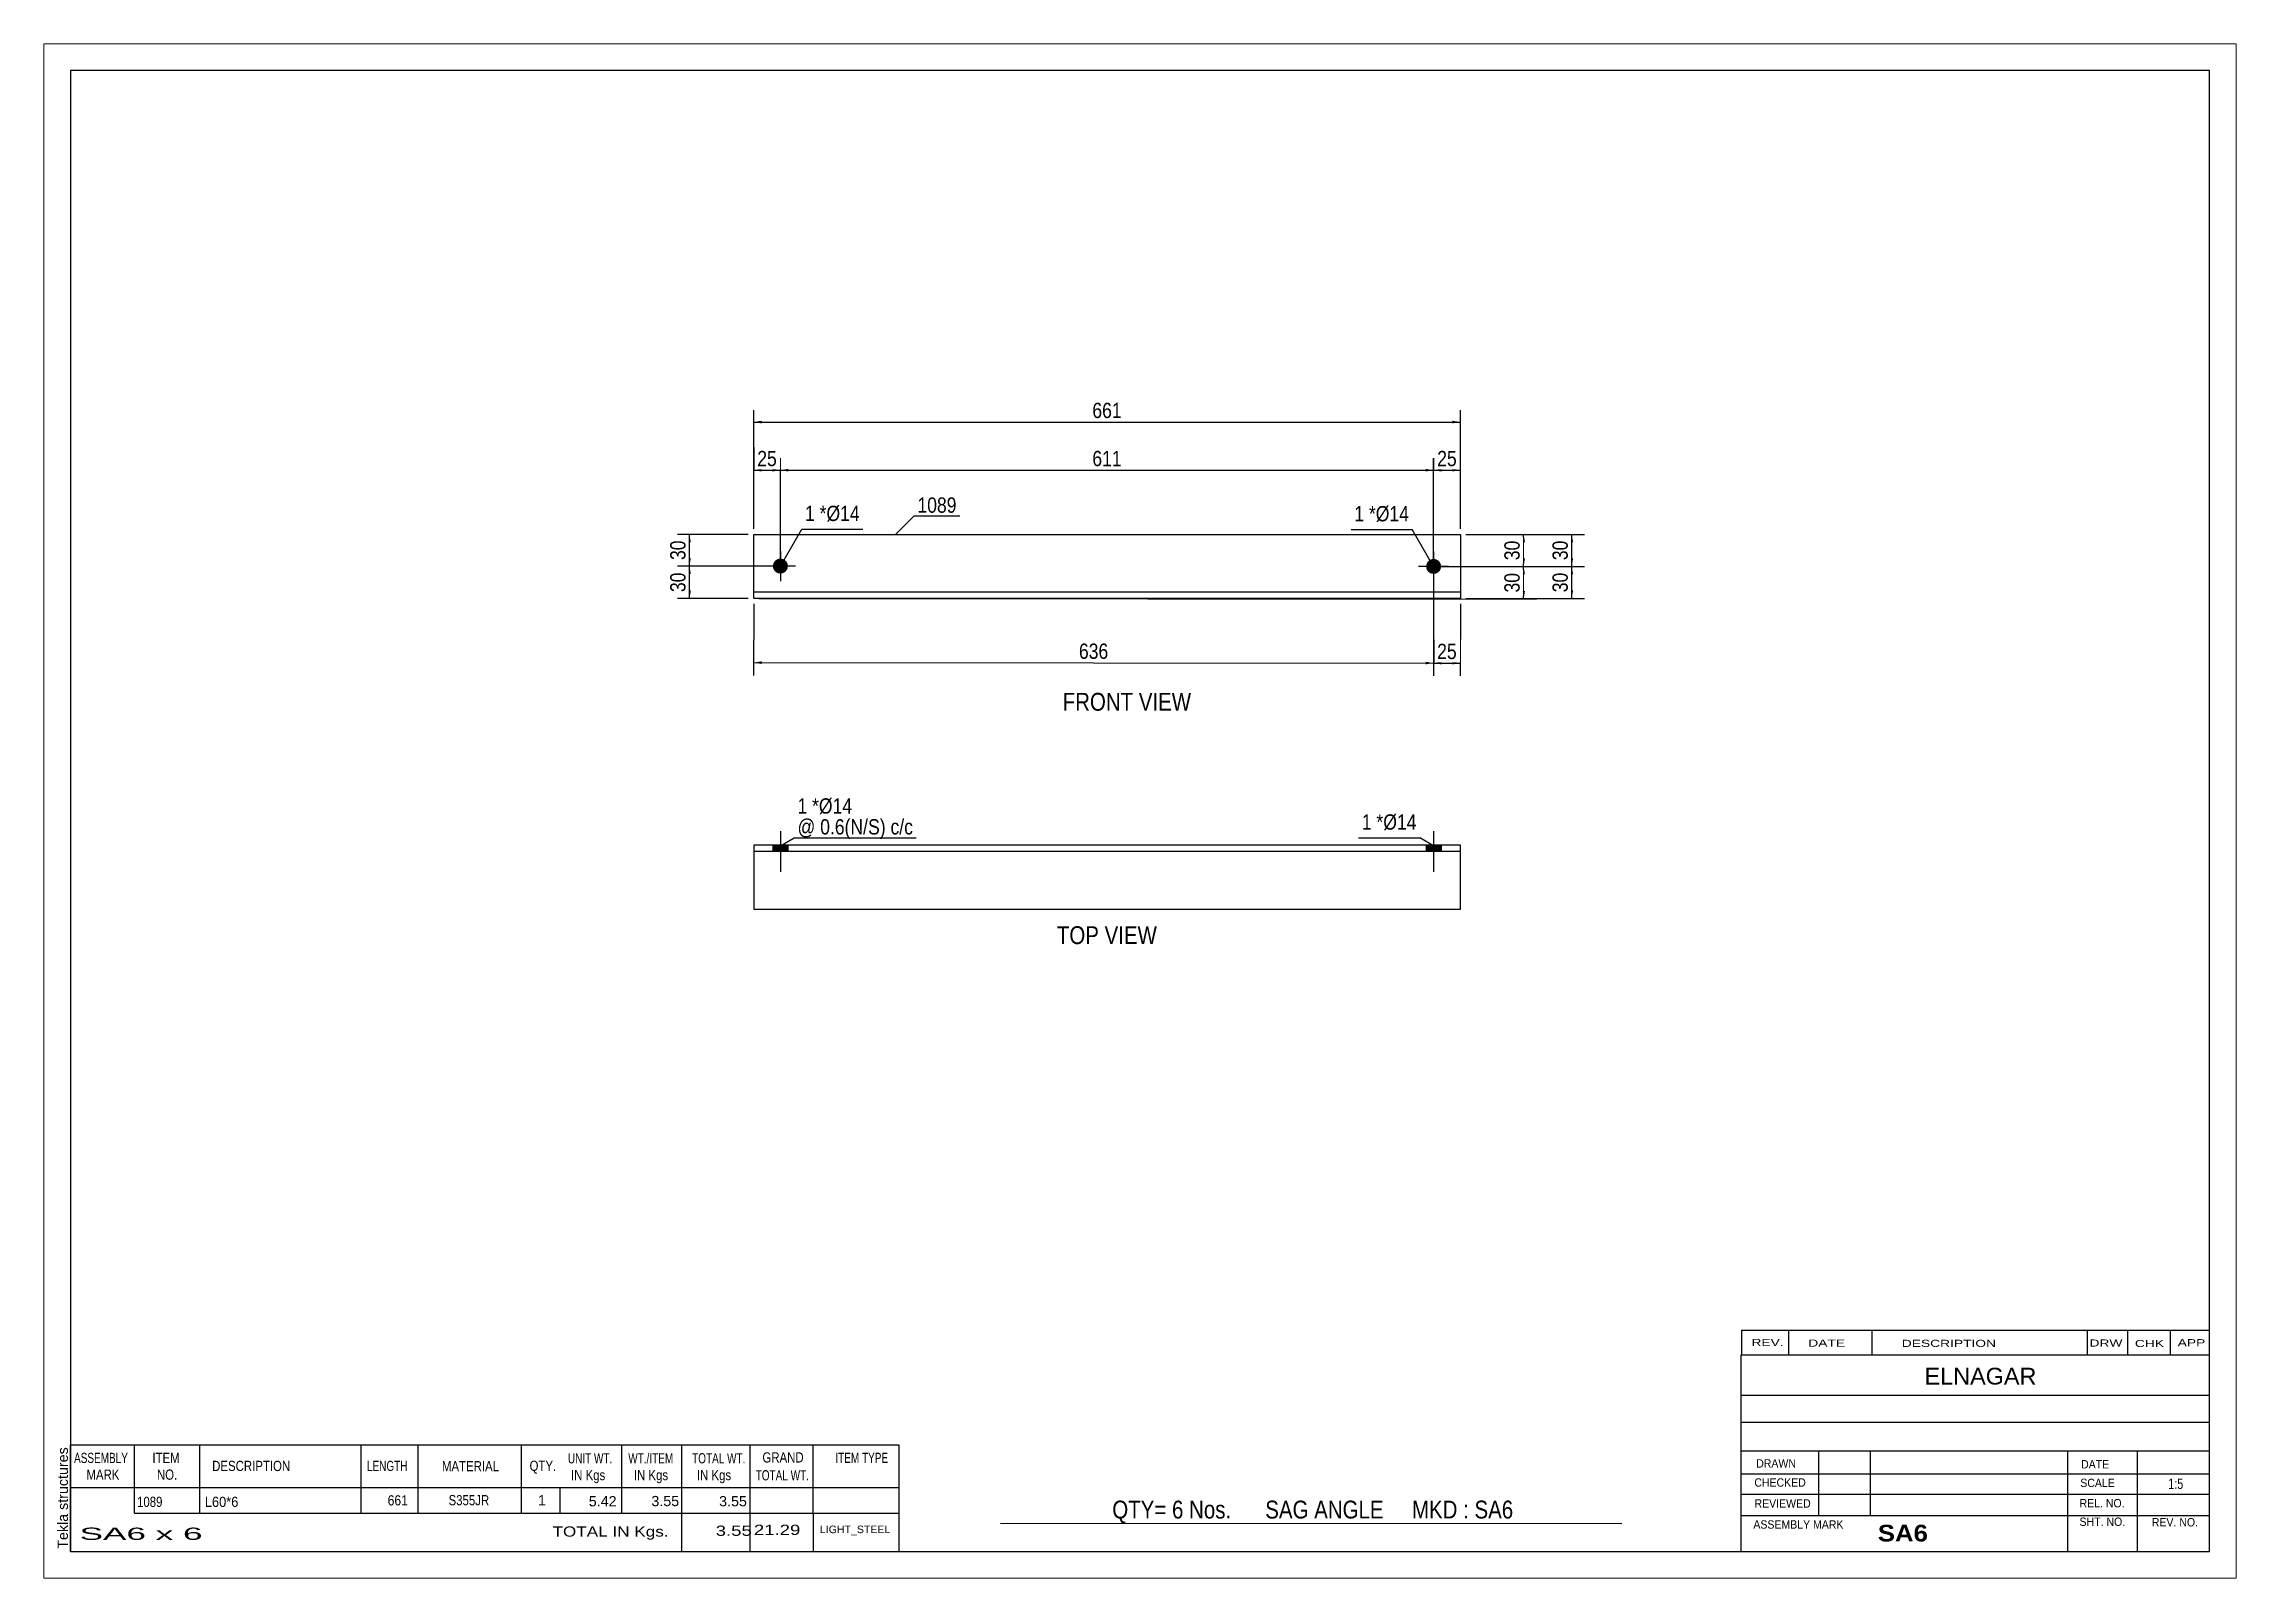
# Paper-space layout 'Layout1' of a CAD drawing. Header units: millimetres. Extents: x 0 to 410, y 0 to 287.
# The model-space entities are those that its viewports show. They can reach past a viewport. Long polylines and large blocks are cut down to what shows.
import ezdxf

# ---------------------------------------------------------------- set-up
doc = ezdxf.new("R2010")
doc.units = ezdxf.units.MM
doc.layers.add('Viewport layer', color=7, linetype='Continuous', plot=False)
doc.styles.add('Arial', font='ARIAL.TTF', dxfattribs={"height": 0.2})
doc.styles.add('Arial Bold', font='ARIALBD.TTF', dxfattribs={"height": 0.2})
doc.styles.add('Arial Narrow', font='ARIALN.TTF', dxfattribs={"height": 0.2})

# ---------------------------------------------------------------- blocks, each defined once
blk = doc.blocks.new('Unknown-629077891-1636')
at = {"color": 5, "linetype": 'Continuous'}
for p, q in [((405, 282), (5, 282)), ((5, 282), (5, 5)), ((405, 5), (405, 282)), ((5, 5), (405, 5))]:
    blk.add_line(p, q, dxfattribs=at)
at = {"color": 174, "linetype": 'Continuous', "style": 'Arial'}
blk.add_text('Tekla structures', height=1.9102, rotation=90, dxfattribs=at).set_placement((4.5, 5.5))
blk = doc.blocks.new('Unknown-629077891-11 - 1233')
at = {"color": 0, "linetype": 'Continuous'}
blk.add_wipeout([(214.61, 162.26), (214.61, 165.76), (190.54, 165.76), (190.54, 162.26)], dxfattribs=at)
at = {"color": 96, "linetype": 'Continuous', "style": 'Arial Narrow'}
blk.add_text('FRONT VIEW', height=3.34, dxfattribs=at).set_placement((190.54, 162.26))
blk = doc.blocks.new('Unknown-629077891-12 - 1284')
at = {"color": 0, "linetype": 'Continuous'}
blk.add_wipeout([(208.2, 118.61), (208.2, 122.11), (189.45, 122.11), (189.45, 118.61)], dxfattribs=at)
at = {"color": 96, "linetype": 'Continuous', "style": 'Arial Narrow'}
blk.add_text('TOP VIEW', height=3.34, dxfattribs=at).set_placement((189.45, 118.61))
blk = doc.blocks.new('Part-629077891-1280 - 1233')
at = {"color": 2, "linetype": 'Continuous'}
for p, q in [((132.75, 183.25), (132.75, 195.25)), ((132.75, 195.25), (264.91, 195.25)), ((264.91, 195.25), (264.91, 183.25)), ((264.91, 184.45), (132.75, 184.45)), ((264.91, 183.25), (132.75, 183.25))]:
    blk.add_line(p, q, dxfattribs=at)
blk = doc.blocks.new('Bolt-629077891-1281 - 1233')
at = {"linetype": 'Continuous'}
blk.add_hatch(color=3, dxfattribs=at).paths.add_polyline_path([(139.15, 189.31, -1), (136.35, 189.31, -1)])
at = {"color": 3, "linetype": 'Continuous'}
for p, q in [((140.55, 189.31), (134.95, 189.31)), ((137.75, 192.11), (137.75, 186.51))]:
    blk.add_line(p, q, dxfattribs=at)
blk = doc.blocks.new('Bolt-629077891-1282 - 1233')
at = {"linetype": 'Continuous'}
blk.add_hatch(color=3, dxfattribs=at).paths.add_polyline_path([(261.31, 189.25, -1), (258.51, 189.25, -1)])
at = {"color": 3, "linetype": 'Continuous'}
for p, q in [((262.71, 189.25), (257.11, 189.25)), ((259.91, 192.05), (259.91, 186.45))]:
    blk.add_line(p, q, dxfattribs=at)
blk = doc.blocks.new('Bolt-629077891-1287 - 1284')
at = {"linetype": 'Continuous'}
blk.add_hatch(color=3, dxfattribs=at).paths.add_polyline_path([(261.31, 137.11), (258.51, 137.11), (258.51, 135.91), (261.31, 135.91)])
at = {"color": 3, "linetype": 'Continuous'}
for p, q in [((259.91, 139.71), (259.91, 132.11)), ((258.51, 137.11), (258.51, 135.91)), ((261.31, 137.11), (261.31, 135.91))]:
    blk.add_line(p, q, dxfattribs=at)
blk = doc.blocks.new('Part-629077891-1285 - 1284')
at = {"color": 2, "linetype": 'Continuous'}
for p, q in [((264.91, 137.11), (132.75, 137.11)), ((132.75, 137.11), (132.75, 125.11)), ((264.91, 135.91), (132.75, 135.91)), ((264.91, 125.11), (264.91, 137.11)), ((132.75, 125.11), (264.91, 125.11))]:
    blk.add_line(p, q, dxfattribs=at)
blk = doc.blocks.new('Bolt-629077891-1286 - 1284')
at = {"linetype": 'Continuous'}
blk.add_hatch(color=3, dxfattribs=at).paths.add_polyline_path([(139.15, 137.11), (136.35, 137.11), (136.35, 135.91), (139.15, 135.91)])
at = {"color": 3, "linetype": 'Continuous'}
for p, q in [((137.75, 139.71), (137.75, 132.11)), ((136.35, 137.11), (136.35, 135.91)), ((139.15, 137.11), (139.15, 135.91))]:
    blk.add_line(p, q, dxfattribs=at)
blk = doc.blocks.new('StraightDimension-629077891-1328 - 1233')
at = {"linetype": 'Continuous'}
for points in [[(120.5, 193.75), (120.75, 195.25), (121, 193.75)], [(121, 190.81), (120.75, 189.31), (120.5, 190.81)]]:
    blk.add_hatch(color=7, dxfattribs=at).paths.add_polyline_path(points)
at = {"color": 7, "linetype": 'Continuous'}
for p, q in [((131.75, 195.25), (118.5, 195.25)), ((120.75, 189.31), (120.75, 195.25)), ((136.75, 189.31), (118.5, 189.31))]:
    blk.add_line(p, q, dxfattribs=at)
at = {"color": 0}
blk.add_wipeout([(120.6, 194.71), (116.4, 194.71), (116.4, 189.85), (120.6, 189.85)], dxfattribs=at)
at = {"color": 3, "style": 'Arial Narrow'}
blk.add_text('30', height=2.863, rotation=90.0002, dxfattribs=at).set_placement((120, 190.45))
blk = doc.blocks.new('StraightDimension-629077891-1291 - 1233')
at = {"linetype": 'Continuous'}
for points in [[(261.41, 207), (259.91, 207.25), (261.41, 207.5)], [(263.41, 207.5), (264.91, 207.25), (263.41, 207)]]:
    blk.add_hatch(color=7, dxfattribs=at).paths.add_polyline_path(points)
at = {"color": 7, "linetype": 'Continuous'}
for p, q in [((259.91, 190.25), (259.91, 209.5)), ((264.91, 196.25), (264.91, 209.5)), ((259.91, 207.25), (264.91, 207.25))]:
    blk.add_line(p, q, dxfattribs=at)
at = {"color": 0}
blk.add_wipeout([(264.84, 207.4), (264.84, 211.6), (259.98, 211.6), (259.98, 207.4)], dxfattribs=at)
at = {"color": 3, "style": 'Arial Narrow'}
blk.add_text('25', height=2.863, dxfattribs=at).set_placement((260.58, 208))
blk = doc.blocks.new('StraightDimension-629077891-1292 - 1233')
at = {"linetype": 'Continuous'}
for points in [[(139.25, 207), (137.75, 207.25), (139.25, 207.5)], [(258.41, 207.5), (259.91, 207.25), (258.41, 207)]]:
    blk.add_hatch(color=7, dxfattribs=at).paths.add_polyline_path(points)
at = {"color": 7, "linetype": 'Continuous'}
for p, q in [((137.75, 190.31), (137.75, 209.5)), ((259.91, 190.25), (259.91, 209.5)), ((137.75, 207.25), (259.91, 207.25))]:
    blk.add_line(p, q, dxfattribs=at)
at = {"color": 0}
blk.add_wipeout([(202.17, 207.4), (202.17, 211.6), (195.49, 211.6), (195.49, 207.4)], dxfattribs=at)
at = {"color": 3, "style": 'Arial Narrow'}
blk.add_text('611', height=2.863, dxfattribs=at).set_placement((196.09, 208))
blk = doc.blocks.new('StraightDimension-629077891-1293 - 1233')
at = {"linetype": 'Continuous'}
for points in [[(134.25, 207), (132.75, 207.25), (134.25, 207.5)], [(136.25, 207.5), (137.75, 207.25), (136.25, 207)]]:
    blk.add_hatch(color=7, dxfattribs=at).paths.add_polyline_path(points)
at = {"color": 7, "linetype": 'Continuous'}
for p, q in [((132.75, 196.25), (132.75, 209.5)), ((137.75, 190.31), (137.75, 209.5)), ((132.75, 207.25), (137.75, 207.25))]:
    blk.add_line(p, q, dxfattribs=at)
at = {"color": 0}
blk.add_wipeout([(137.68, 207.4), (137.68, 211.6), (132.82, 211.6), (132.82, 207.4)], dxfattribs=at)
at = {"color": 3, "style": 'Arial Narrow'}
blk.add_text('25', height=2.863, dxfattribs=at).set_placement((133.42, 208))
blk = doc.blocks.new('StraightDimension-629077891-1304 - 1233')
at = {"linetype": 'Continuous'}
for points in [[(134.25, 216), (132.75, 216.25), (134.25, 216.5)], [(263.41, 216.5), (264.91, 216.25), (263.41, 216)]]:
    blk.add_hatch(color=7, dxfattribs=at).paths.add_polyline_path(points)
at = {"color": 7, "linetype": 'Continuous'}
for p, q in [((132.75, 196.25), (132.75, 218.5)), ((264.91, 196.25), (264.91, 218.5)), ((132.75, 216.25), (264.91, 216.25))]:
    blk.add_line(p, q, dxfattribs=at)
at = {"color": 0}
blk.add_wipeout([(202.17, 216.4), (202.17, 220.6), (195.49, 220.6), (195.49, 216.4)], dxfattribs=at)
at = {"color": 3, "style": 'Arial Narrow'}
blk.add_text('661', height=2.863, dxfattribs=at).set_placement((196.09, 217))
blk = doc.blocks.new('StraightDimension-629077891-1308 - 1233')
at = {"linetype": 'Continuous'}
for points in [[(276.5, 193.74), (276.75, 195.24), (277, 193.74)], [(277, 190.74), (276.75, 189.24), (276.5, 190.74)]]:
    blk.add_hatch(color=7, dxfattribs=at).paths.add_polyline_path(points)
at = {"color": 7, "linetype": 'Continuous'}
for p, q in [((265.91, 195.25), (279.15, 195.24)), ((276.75, 189.24), (276.75, 195.24)), ((260.91, 189.25), (279.15, 189.24))]:
    blk.add_line(p, q, dxfattribs=at)
at = {"color": 0}
blk.add_wipeout([(276.6, 194.67), (272.4, 194.67), (272.4, 189.82), (276.6, 189.81)], dxfattribs=at)
at = {"color": 3, "style": 'Arial Narrow'}
blk.add_text('30', height=2.863, rotation=89.9601, dxfattribs=at).set_placement((276, 190.41))
blk = doc.blocks.new('StraightDimension-629077891-1309 - 1233')
at = {"linetype": 'Continuous'}
for points in [[(276.5, 187.74), (276.75, 189.24), (277, 187.74)], [(277, 184.65), (276.75, 183.15), (276.5, 184.66)]]:
    blk.add_hatch(color=7, dxfattribs=at).paths.add_polyline_path(points)
at = {"color": 7, "linetype": 'Continuous'}
for p, q in [((260.91, 189.25), (279.15, 189.24)), ((276.75, 183.15), (276.75, 189.24)), ((133.75, 183.25), (279.15, 183.15))]:
    blk.add_line(p, q, dxfattribs=at)
at = {"color": 0}
blk.add_wipeout([(276.6, 188.63), (272.4, 188.63), (272.4, 183.77), (276.6, 183.77)], dxfattribs=at)
at = {"color": 3, "style": 'Arial Narrow'}
blk.add_text('30', height=2.863, rotation=89.9601, dxfattribs=at).set_placement((276, 184.37))
blk = doc.blocks.new('StraightDimension-629077891-1318 - 1233')
at = {"linetype": 'Continuous'}
for points in [[(261.4, 170.92), (259.9, 171.17), (261.4, 171.42)], [(263.4, 171.41), (264.9, 171.16), (263.4, 170.91)]]:
    blk.add_hatch(color=7, dxfattribs=at).paths.add_polyline_path(points)
at = {"color": 7, "linetype": 'Continuous'}
for p, q in [((259.91, 188.25), (259.89, 168.77)), ((264.91, 182.25), (264.9, 168.76)), ((259.9, 171.17), (264.9, 171.16))]:
    blk.add_line(p, q, dxfattribs=at)
at = {"color": 0}
blk.add_wipeout([(264.83, 171.31), (264.83, 175.51), (259.97, 175.52), (259.97, 171.32)], dxfattribs=at)
at = {"color": 3, "style": 'Arial Narrow'}
blk.add_text('25', height=2.863, rotation=-0.0401, dxfattribs=at).set_placement((260.57, 171.92))
blk = doc.blocks.new('StraightDimension-629077891-1319 - 1233')
at = {"linetype": 'Continuous'}
for points in [[(134.24, 171), (132.74, 171.25), (134.24, 171.5)], [(258.4, 171.42), (259.9, 171.17), (258.4, 170.92)]]:
    blk.add_hatch(color=7, dxfattribs=at).paths.add_polyline_path(points)
at = {"color": 7, "linetype": 'Continuous'}
for p, q in [((259.91, 188.25), (259.89, 168.77)), ((132.75, 182.25), (132.74, 168.85)), ((132.74, 171.25), (259.9, 171.17))]:
    blk.add_line(p, q, dxfattribs=at)
at = {"color": 0}
blk.add_wipeout([(199.66, 171.36), (199.66, 175.56), (192.98, 175.56), (192.98, 171.36)], dxfattribs=at)
at = {"color": 3, "style": 'Arial Narrow'}
blk.add_text('636', height=2.863, rotation=-0.0401, dxfattribs=at).set_placement((193.58, 171.96))
blk = doc.blocks.new('StraightDimension-629077891-1329 - 1233')
at = {"linetype": 'Continuous'}
for points in [[(120.5, 187.81), (120.75, 189.31), (121, 187.81)], [(121, 184.75), (120.75, 183.25), (120.5, 184.75)]]:
    blk.add_hatch(color=7, dxfattribs=at).paths.add_polyline_path(points)
at = {"color": 7, "linetype": 'Continuous'}
for p, q in [((136.75, 189.31), (118.5, 189.31)), ((120.75, 183.25), (120.75, 189.31)), ((131.75, 183.25), (118.5, 183.25))]:
    blk.add_line(p, q, dxfattribs=at)
at = {"color": 0}
blk.add_wipeout([(120.6, 188.71), (116.4, 188.71), (116.4, 183.85), (120.6, 183.85)], dxfattribs=at)
at = {"color": 3, "style": 'Arial Narrow'}
blk.add_text('30', height=2.863, rotation=90.0002, dxfattribs=at).set_placement((120, 184.45))
blk = doc.blocks.new('StraightDimension-629077891-1336 - 1233')
at = {"linetype": 'Continuous'}
for points in [[(285.5, 193.75), (285.75, 195.25), (286, 193.75)], [(286, 190.75), (285.75, 189.25), (285.5, 190.75)]]:
    blk.add_hatch(color=7, dxfattribs=at).paths.add_polyline_path(points)
at = {"color": 7, "linetype": 'Continuous'}
for p, q in [((265.91, 195.25), (288.15, 195.25)), ((285.75, 189.25), (285.75, 195.25)), ((260.91, 189.25), (288.15, 189.25))]:
    blk.add_line(p, q, dxfattribs=at)
at = {"color": 0}
blk.add_wipeout([(285.6, 194.68), (281.4, 194.68), (281.4, 189.82), (285.6, 189.82)], dxfattribs=at)
at = {"color": 3, "style": 'Arial Narrow'}
blk.add_text('30', height=2.863, rotation=90.0002, dxfattribs=at).set_placement((285, 190.42))
blk = doc.blocks.new('StraightDimension-629077891-1337 - 1233')
at = {"linetype": 'Continuous'}
for points in [[(285.5, 187.75), (285.75, 189.25), (286, 187.75)], [(286, 184.75), (285.75, 183.25), (285.5, 184.75)]]:
    blk.add_hatch(color=7, dxfattribs=at).paths.add_polyline_path(points)
at = {"color": 7, "linetype": 'Continuous'}
for p, q in [((260.91, 189.25), (288.15, 189.25)), ((285.75, 183.25), (285.75, 189.25)), ((265.91, 183.25), (288.15, 183.25))]:
    blk.add_line(p, q, dxfattribs=at)
at = {"color": 0}
blk.add_wipeout([(285.6, 188.68), (281.4, 188.68), (281.4, 183.82), (285.6, 183.82)], dxfattribs=at)
at = {"color": 3, "style": 'Arial Narrow'}
blk.add_text('30', height=2.863, rotation=90.0002, dxfattribs=at).set_placement((285, 184.42))
blk = doc.blocks.new('CBS_BOM-629077891-1655')
at = {"color": 7, "linetype": 'Continuous'}
for p, q in [((4.97, 16.97), (4.97, 24.97)), ((4.97, 24.97), (159.89, 24.97)), ((16.97, 16.97), (16.97, 24.97)), ((29.16, 16.97), (29.16, 24.97)), ((59.32, 16.97), (59.32, 24.97)), ((70, 16.97), (70, 24.97)), ((89.32, 16.97), (89.32, 24.97)), ((108.12, 16.97), (108.12, 24.97)), ((119.33, 16.97), (119.33, 24.97)), ((132.12, 16.97), (132.12, 24.97)), ((143.87, 16.97), (143.87, 24.97)), ((159.89, 24.96), (159.89, 16.98)), ((4.97, 16.97), (159.89, 16.97)), ((4.97, 12.17), (4.97, 16.97)), ((16.97, 12.17), (16.97, 16.97)), ((29.16, 12.17), (29.16, 16.97)), ((59.32, 12.17), (59.32, 16.97)), ((70, 12.17), (70, 16.97)), ((89.32, 12.17), (89.32, 16.97)), ((96.58, 12.17), (96.58, 16.97)), ((108.12, 12.17), (108.12, 16.97)), ((119.33, 12.17), (119.33, 16.97)), ((132.12, 12.17), (132.12, 16.97)), ((143.89, 12.17), (143.89, 16.97)), ((159.89, 16.97), (159.89, 12.17)), ((4.97, 4.97), (4.97, 12.15)), ((16.97, 12.17), (159.89, 12.17)), ((119.33, 4.97), (119.33, 12.15)), ((132.12, 4.97), (132.12, 12.15)), ((143.93, 4.97), (143.93, 12.15)), ((159.89, 12.17), (159.89, 4.97)), ((4.97, 4.97), (159.89, 4.97))]:
    blk.add_line(p, q, dxfattribs=at)
at = {"color": 3, "linetype": 'Continuous', "style": 'Arial'}
for s, height, width, p in [('ASSEMBLY', 1.91, 0.7, (5.65, 21.54)), ('ITEM', 1.91, 0.8, (20.3, 21.54)), ('DESCRIPTION', 1.9102, 0.8, (31.48, 20.04)), ('LENGTH', 1.91, 0.7, (60.43, 20.04)), ('MATERIAL', 1.91, 0.8, (74.45, 19.99)), ('QTY.', 1.91, 0.8, (90.84, 20.07)), ('UNIT WT.', 1.91, 0.7, (98.01, 21.47)), ('WT./ITEM', 1.91, 0.7, (109.3, 21.47)), ('TOTAL WT.', 1.91, 0.7, (121.24, 21.47)), ('GRAND', 1.91, 0.8, (134.39, 21.63)), ('ITEM TYPE', 1.91, 0.7, (148.03, 21.55)), ('MARK', 1.91, 0.8, (7.97, 18.41)), ('NO.', 1.91, 0.8, (21.15, 18.41)), ('IN Kgs', 1.91, 0.8, (98.59, 18.33)), ('IN Kgs', 1.91, 0.8, (110.34, 18.33)), ('IN Kgs', 1.91, 0.8, (122.13, 18.33)), ('TOTAL WT.', 1.91, 0.7, (133.13, 18.29))]:
    blk.add_text(s, height=height, dxfattribs=dict(at, width=width)).set_placement(p)
at = {"color": 7, "linetype": 'Continuous', "style": 'Arial'}
for s, width, p in [('1089', 0.8, (17.43, 13.32)), ('L60*6', 0.9, (30.1, 13.32)), ('661', 0.85, (64.3, 13.6)), ('S355JR', 0.8, (75.69, 13.63))]:
    blk.add_text(s, height=1.91, dxfattribs=dict(at, width=width)).set_placement(p)
for s, p in [('1', (92.41, 13.63)), ('5.42', (101.92, 13.44)), ('3.55', (113.62, 13.47)), ('3.55', (126.29, 13.44))]:
    blk.add_text(s, height=1.91, dxfattribs=at).set_placement(p)
at = {"color": 6, "linetype": 'Continuous', "style": 'Arial'}
for s, height, width, p in [('SA6 x 6', 2.292, 2.05, (6.69, 7.16)), ('TOTAL IN Kgs.', 1.9102, 1.2, (95.13, 7.77)), ('3.55', 1.91, 1.3, (125.65, 7.92)), ('21.29', 1.91, 1.3, (132.79, 8.08))]:
    blk.add_text(s, height=height, dxfattribs=dict(at, width=width)).set_placement(p)
blk.add_text('LIGHT_STEEL', height=1.4135, dxfattribs=at).set_placement((145.14, 8.42))
blk = doc.blocks.new('CBS_CALLOFF-629077891-1656')
at = {"color": 7, "linetype": 'Continuous'}
blk.add_line((178.88, 10.27), (295.11, 10.25), dxfattribs=at)
at = {"color": 3, "linetype": 'Continuous', "style": 'Arial Narrow'}
blk.add_text('QTY= 6 Nos.      SAG ANGLE     MKD : SA6', height=3.3405, dxfattribs=at).set_placement((199.82, 11.16))
blk = doc.blocks.new('CBS_NAME_BLOG-629077891-1657')
at = {"color": 7, "linetype": 'Continuous'}
for p, q in [((317.41, 41.75), (404.93, 41.75)), ((317.41, 5.04), (317.41, 41.75)), ((317.41, 34.21), (404.93, 34.21)), ((317.48, 29.16), (405, 29.16)), ((317.41, 23.79), (404.93, 23.79)), ((331.93, 11.68), (331.93, 23.78)), ((341.62, 11.71), (341.62, 23.78)), ((378.53, 5.04), (378.53, 23.77)), ((391.58, 5.04), (391.58, 23.78)), ((317.42, 19.49), (405, 19.51)), ((317.41, 15.74), (404.93, 15.74)), ((317.41, 11.7), (404.93, 11.7)), ((317.41, 5), (405, 5))]:
    blk.add_line(p, q, dxfattribs=at)
at = {"color": 3, "linetype": 'Continuous', "style": 'Arial'}
blk.add_text('ELNAGAR', height=3.133, dxfattribs=at).set_placement((351.73, 36.22))
at = {"color": 3, "linetype": 'Continuous'}
for s, height, style, width, p in [('DRAWN', 1.566, 'Arial', 0.9, (320.24, 20.68)), ('DATE', 1.566, 'Arial', 0.9, (381, 20.52)), ('CHECKED', 1.566, 'Arial', 0.9, (319.89, 17.11)), ('SCALE', 1.566, 'Arial', 0.9, (380.85, 17.04)), ('1:5', 1.957, 'Arial Narrow', 0.9, (397.3, 16.68)), ('REVIEWED', 1.566, 'Arial', 0.9, (319.93, 13.19)), ('REL. NO.', 1.566, 'Arial', 0.9, (380.71, 13.24)), ('ASSEMBLY MARK', 1.5663, 'Arial', 0.9, (319.71, 9.26)), ('SA6', 3.131, 'Arial Bold', 1.1, (342.99, 6.86)), ('SHT. NO.', 1.566, 'Arial', 0.9, (380.71, 9.77)), ('REV. NO.', 1.566, 'Arial', 0.9, (394.23, 9.68))]:
    blk.add_text(s, height=height, dxfattribs=dict(at, style=style, width=width)).set_placement(p)
blk = doc.blocks.new('CBS_REVISION-629077891-1658')
at = {"color": 7, "linetype": 'Continuous'}
for p, q in [((317.49, 46.38), (404.99, 46.38)), ((317.49, 46.38), (317.49, 41.75)), ((326.29, 46.38), (326.29, 41.75)), ((341.88, 46.38), (341.88, 41.81)), ((382.14, 46.38), (382.14, 41.75)), ((389.68, 46.38), (389.68, 41.75)), ((397.63, 46.38), (397.63, 41.75)), ((317.49, 41.75), (404.99, 41.75))]:
    blk.add_line(p, q, dxfattribs=at)
at = {"color": 7, "style": 'Arial Narrow', "width": 1.7}
for s, height, p in [('REV.', 1.326, (319.35, 43.43)), ('DATE', 1.326, (329.98, 43.31)), ('DESCRIPTION', 1.3257, (347.46, 43.26)), ('DRW', 1.326, (382.57, 43.32)), ('CHK', 1.326, (391.06, 43.23)), ('APP', 1.326, (399.06, 43.38))]:
    blk.add_text(s, height=height, dxfattribs=at).set_placement(p)
blk = doc.blocks.new('Mark-629077891-1343 - 1233')
at = {"color": 0}
blk.add_wipeout([(170.69, 199.29), (170.69, 202.29), (163.38, 202.29), (163.38, 199.29)], dxfattribs=at)
blk.add_wipeout([(170.69, 199.29), (170.69, 202.29), (163.38, 202.29), (163.38, 199.29)], dxfattribs=at)
at = {"color": 7, "linetype": 'Continuous'}
for p, q in [((159.24, 195.15), (162.78, 198.69)), ((162.78, 198.69), (171.29, 198.69))]:
    blk.add_line(p, q, dxfattribs=at)
at = {"color": 3, "style": 'Arial Narrow'}
blk.add_text('1089', height=2.863, dxfattribs=at).set_placement((163.38, 199.29))
blk = doc.blocks.new('Mark-629077891-1348 - 1233')
at = {"color": 0}
blk.add_wipeout([(144.18, 197.74), (144.18, 200.74), (142.35, 200.74), (142.35, 197.74)], dxfattribs=at)
blk.add_wipeout([(144.18, 197.74), (144.18, 200.74), (142.35, 200.74), (142.35, 197.74)], dxfattribs=at)
at = {"color": 7, "linetype": 'Continuous'}
blk.add_line((137.75, 189.31), (141.75, 196.24), dxfattribs=at)
at = {"color": 0}
blk.add_wipeout([(146.36, 197.74), (146.36, 200.74), (145.08, 200.74), (145.08, 197.74)], dxfattribs=at)
blk.add_wipeout([(146.36, 197.74), (146.36, 200.74), (145.08, 200.74), (145.08, 197.74)], dxfattribs=at)
at = {"color": 3, "style": 'Arial Narrow'}
blk.add_text('1', height=2.86, dxfattribs=at).set_placement((142.35, 197.74))
at = {"color": 0}
blk.add_wipeout([(152.57, 197.74), (152.57, 200.74), (146.36, 200.74), (146.36, 197.74)], dxfattribs=at)
blk.add_wipeout([(152.57, 197.74), (152.57, 200.74), (146.36, 200.74), (146.36, 197.74)], dxfattribs=at)
at = {"color": 7, "linetype": 'Continuous'}
blk.add_line((141.75, 196.24), (153.17, 196.24), dxfattribs=at)
at = {"color": 3, "style": 'Arial Narrow'}
for s, height, p in [('*', 2.86, (145.08, 197.74)), ('Ø14', 2.863, (146.36, 197.74))]:
    blk.add_text(s, height=height, dxfattribs=at).set_placement(p)
blk = doc.blocks.new('Mark-629077891-1349 - 1233')
at = {"color": 0}
blk.add_wipeout([(246.92, 197.68), (246.92, 200.68), (245.09, 200.68), (245.09, 197.68)], dxfattribs=at)
blk.add_wipeout([(246.92, 197.68), (246.92, 200.68), (245.09, 200.68), (245.09, 197.68)], dxfattribs=at)
blk.add_wipeout([(249.09, 197.68), (249.09, 200.68), (247.82, 200.68), (247.82, 197.68)], dxfattribs=at)
blk.add_wipeout([(249.09, 197.68), (249.09, 200.68), (247.82, 200.68), (247.82, 197.68)], dxfattribs=at)
at = {"color": 3, "style": 'Arial Narrow'}
blk.add_text('1', height=2.86, dxfattribs=at).set_placement((245.09, 197.68))
at = {"color": 0}
blk.add_wipeout([(255.31, 197.68), (255.31, 200.68), (249.09, 200.68), (249.09, 197.68)], dxfattribs=at)
blk.add_wipeout([(255.31, 197.68), (255.31, 200.68), (249.09, 200.68), (249.09, 197.68)], dxfattribs=at)
at = {"color": 7, "linetype": 'Continuous'}
for p in [(244.49, 196.18), (259.91, 189.25)]:
    blk.add_line(p, (255.91, 196.18), dxfattribs=at)
at = {"color": 3, "style": 'Arial Narrow'}
for s, height, p in [('*', 2.86, (247.82, 197.68)), ('Ø14', 2.863, (249.09, 197.68))]:
    blk.add_text(s, height=height, dxfattribs=at).set_placement(p)
blk = doc.blocks.new('Mark-629077891-1346 - 1284')
at = {"color": 0}
blk.add_wipeout([(142.78, 143.01), (142.78, 146.01), (140.95, 146.01), (140.95, 143.01)], dxfattribs=at)
blk.add_wipeout([(142.78, 143.01), (142.78, 146.01), (140.95, 146.01), (140.95, 143.01)], dxfattribs=at)
blk.add_wipeout([(144.95, 143.01), (144.95, 146.01), (143.68, 146.01), (143.68, 143.01)], dxfattribs=at)
blk.add_wipeout([(144.95, 143.01), (144.95, 146.01), (143.68, 146.01), (143.68, 143.01)], dxfattribs=at)
blk.add_wipeout([(151.17, 143.01), (151.17, 146.01), (144.95, 146.01), (144.95, 143.01)], dxfattribs=at)
blk.add_wipeout([(151.17, 143.01), (151.17, 146.01), (144.95, 146.01), (144.95, 143.01)], dxfattribs=at)
at = {"color": 3, "style": 'Arial Narrow'}
blk.add_text('*', height=2.86, dxfattribs=at).set_placement((143.68, 143.01))
at = {"color": 0}
blk.add_wipeout([(162.55, 139.11), (162.55, 142.11), (140.95, 142.11), (140.95, 139.11)], dxfattribs=at)
blk.add_wipeout([(162.55, 139.11), (162.55, 142.11), (140.95, 142.11), (140.95, 139.11)], dxfattribs=at)
at = {"color": 7, "linetype": 'Continuous'}
for p, q in [((137.75, 137.01), (140.35, 138.51)), ((140.35, 138.51), (163.15, 138.51))]:
    blk.add_line(p, q, dxfattribs=at)
at = {"color": 3, "style": 'Arial Narrow'}
for s, height, p in [('1', 2.86, (140.95, 143.01)), ('Ø14', 2.863, (144.95, 143.01)), ('@ 0.6(N/', 2.863, (140.95, 139.11)), ('S) c/', 2.863, (154.15, 139.11)), ('c', 2.86, (160.9, 139.11))]:
    blk.add_text(s, height=height, dxfattribs=at).set_placement(p)
blk = doc.blocks.new('Mark-629077891-1347 - 1284')
at = {"color": 0}
blk.add_wipeout([(248.32, 140.01), (248.32, 143.01), (246.49, 143.01), (246.49, 140.01)], dxfattribs=at)
blk.add_wipeout([(248.32, 140.01), (248.32, 143.01), (246.49, 143.01), (246.49, 140.01)], dxfattribs=at)
blk.add_wipeout([(250.5, 140.01), (250.5, 143.01), (249.22, 143.01), (249.22, 140.01)], dxfattribs=at)
blk.add_wipeout([(250.5, 140.01), (250.5, 143.01), (249.22, 143.01), (249.22, 140.01)], dxfattribs=at)
at = {"color": 3, "style": 'Arial Narrow'}
blk.add_text('1', height=2.86, dxfattribs=at).set_placement((246.49, 140.01))
at = {"color": 0}
blk.add_wipeout([(256.71, 140.01), (256.71, 143.01), (250.5, 143.01), (250.5, 140.01)], dxfattribs=at)
blk.add_wipeout([(256.71, 140.01), (256.71, 143.01), (250.5, 143.01), (250.5, 140.01)], dxfattribs=at)
at = {"color": 7, "linetype": 'Continuous'}
for p in [(245.89, 138.51), (259.91, 137.01)]:
    blk.add_line(p, (257.31, 138.51), dxfattribs=at)
at = {"color": 3, "style": 'Arial Narrow'}
for s, height, p in [('*', 2.86, (249.22, 140.01)), ('Ø14', 2.863, (250.5, 140.01))]:
    blk.add_text(s, height=height, dxfattribs=at).set_placement(p)

msp = doc.modelspace()

# ---------------------------------------------------------------- block references
for name in ['Unknown-629077891-1636', 'Part-629077891-1280 - 1233', 'Bolt-629077891-1281 - 1233', 'Bolt-629077891-1282 - 1233', 'Bolt-629077891-1286 - 1284', 'Bolt-629077891-1287 - 1284', 'Part-629077891-1285 - 1284', 'CBS_REVISION-629077891-1658', 'CBS_NAME_BLOG-629077891-1657', 'CBS_BOM-629077891-1655', 'CBS_CALLOFF-629077891-1656']:
    msp.add_blockref(name, (0, 0))

# ---------------------------------------------------------------- next in the draw order: block references
for name in ['StraightDimension-629077891-1291 - 1233', 'StraightDimension-629077891-1328 - 1233', 'Unknown-629077891-11 - 1233', 'Mark-629077891-1346 - 1284', 'Mark-629077891-1347 - 1284', 'Unknown-629077891-12 - 1284']:
    msp.add_blockref(name, (0, 0))

# ---------------------------------------------------------------- next in the draw order: block references
msp.add_blockref('StraightDimension-629077891-1292 - 1233', (0, 0))

# ---------------------------------------------------------------- next in the draw order: block references
msp.add_blockref('StraightDimension-629077891-1293 - 1233', (0, 0))

# ---------------------------------------------------------------- next in the draw order: block references
msp.add_blockref('StraightDimension-629077891-1304 - 1233', (0, 0))

# ---------------------------------------------------------------- next in the draw order: block references
for name in ['Mark-629077891-1343 - 1233', 'StraightDimension-629077891-1308 - 1233']:
    msp.add_blockref(name, (0, 0))

# ---------------------------------------------------------------- next in the draw order: block references
msp.add_blockref('StraightDimension-629077891-1309 - 1233', (0, 0))

# ---------------------------------------------------------------- next in the draw order: block references
msp.add_blockref('StraightDimension-629077891-1318 - 1233', (0, 0))

# ---------------------------------------------------------------- next in the draw order: block references
msp.add_blockref('StraightDimension-629077891-1319 - 1233', (0, 0))

# ---------------------------------------------------------------- next in the draw order: block references
for name in ['StraightDimension-629077891-1336 - 1233', 'StraightDimension-629077891-1329 - 1233']:
    msp.add_blockref(name, (0, 0))

# ---------------------------------------------------------------- next in the draw order: block references
for name in ['Mark-629077891-1348 - 1233', 'StraightDimension-629077891-1337 - 1233']:
    msp.add_blockref(name, (0, 0))

# ---------------------------------------------------------------- next in the draw order: block references
msp.add_blockref('Mark-629077891-1349 - 1233', (0, 0))

psp = doc.layouts.get("Layout1")

# ---------------------------------------------------------------- viewports
at = {"layer": 'Viewport layer', "view_target_point": (205, 143.5)}
psp.add_viewport(center=(205, 143.5), size=(410, 287), view_center_point=(0, 0), view_height=287, dxfattribs=at)

doc.saveas('drawing.dxf')
